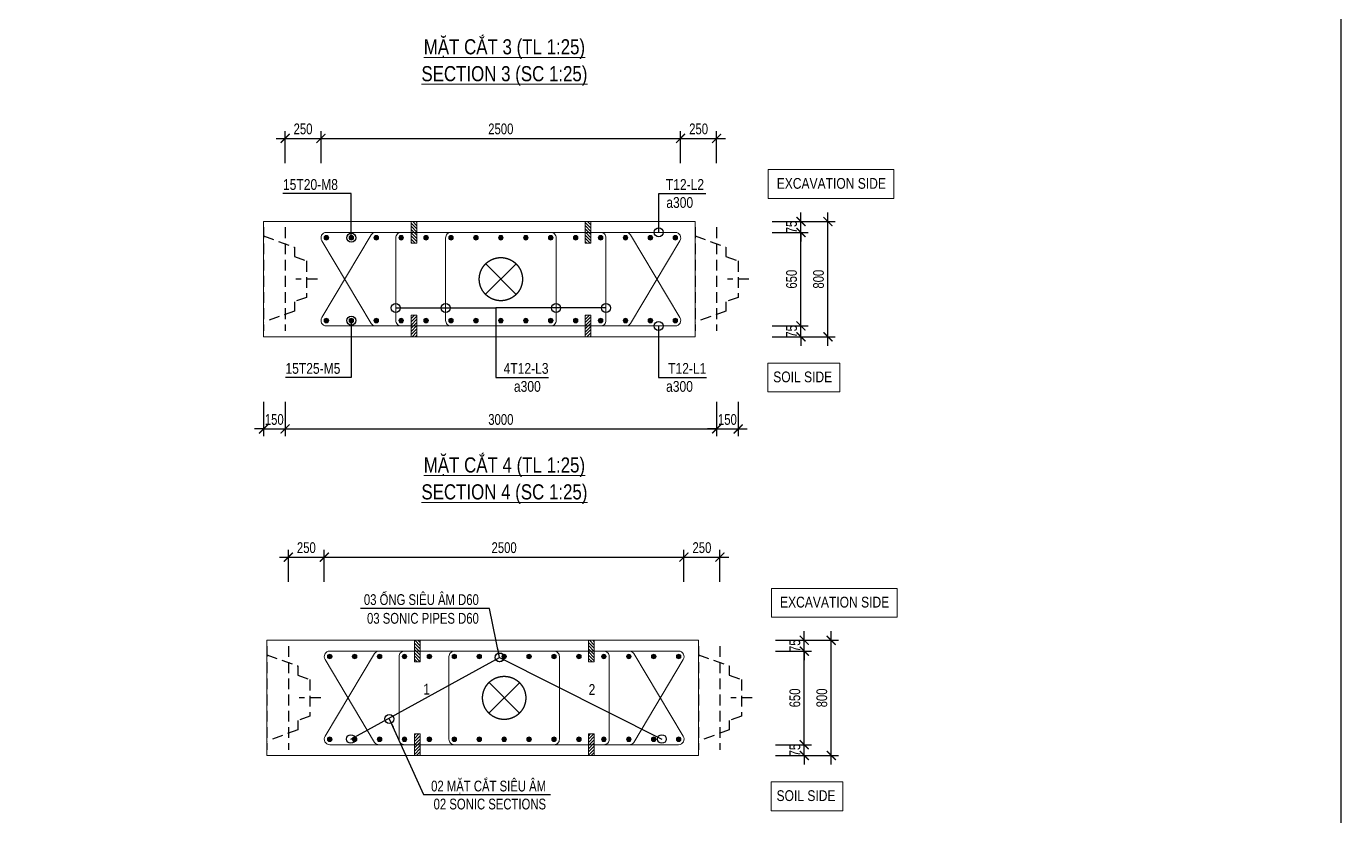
# Model space of a CAD drawing. Header units: millimetres. Extents: x 2746337 to 7547699, y -363432 to 15720.
# Drawn here: x 2907651 to 2944197, y -245520 to -223588 of the extents above; entities that cross this region are included whole.
import ezdxf
from ezdxf.enums import TextEntityAlignment as Align

# ---------------------------------------------------------------- set-up
doc = ezdxf.new("R2010")
doc.units = ezdxf.units.MM
doc.header["$LTSCALE"] = 1200
doc.header["$PDMODE"] = 3
doc.linetypes.add('CENTER', pattern=[2, 1.25, -0.25, 0.25, -0.25])
doc.linetypes.add('HIDDEN', pattern=[0.375, 0.25, -0.125])
for name, color, linetype, lineweight in [('5', 5, 'Continuous', 13), ('BOUND', 3, 'Continuous', 20), ('CWS', 8, 'HIDDEN', 9), ('ENOTE', 2, 'Continuous', 15), ('GRID', 74, 'CENTER', 15), ('K-THUOC', 1, 'Continuous', 18), ('LEADER', 8, 'Continuous', 9), ('MCT', 6, 'Continuous', 20), ('PIPE60', 1, 'Continuous', 25), ('TEXTEN', 3, 'Continuous', 13), ('TEXTMA', 2, 'Continuous', 13), ('TEXTVN', 2, 'Continuous', 20), ('TIE', 4, 'Continuous', 13)]:
    doc.layers.add(name, color=color, linetype=linetype, lineweight=lineweight)
for name, color, linetype in [('CDC.04.HIDDEN', 8, 'HIDDEN'), ('MCSA', 5, 'HIDDEN'), ('MIE', 5, 'HIDDEN')]:
    doc.layers.add(name, color=color, linetype=linetype)
doc.styles.add('DB_Arial', font='arial.ttf', dxfattribs={"width": 0.8})
doc.styles.add('SMTEXT', font='arial.ttf', dxfattribs={"width": 0.75})
doc.dimstyles.new('BSV25', dxfattribs={"dimtxt": 300, "dimasz": 250, "dimexe": 200, "dimexo": 0, "dimgap": 108, "dimtad": 1, "dimdec": 0, "dimlfac": 0.25, "dimdsep": 46, "dimtxsty": 'SMTEXT', "dimblk": 'ARCHTICK', "dimcen": 100, "dimdle": 250, "dimclrd": 256, "dimclre": 256, "dimclrt": 2, "dimadec": 0, "dimazin": 0, "dimtfac": 1, "dimtdec": 0, "dimtix": 1, "dimtmove": 2, "dimatfit": 3, "dimfxl": 800, "dimfxlon": 1, "dimtolj": 1, "dimtzin": 0, "dimarcsym": 0})

# ---------------------------------------------------------------- blocks, each defined once
blk = doc.blocks.new('_ArchTick')
at = {"color": 0, "linetype": 'ByBlock', "const_width": 0.15}
blk.add_lwpolyline([(-0.5, -0.5), (0.5, 0.5)], dxfattribs=at)
blk = doc.blocks.new('*D1366')
at = {"layer": 'Defpoints', "color": 0, "transparency": 16777216}
for p in [(2928532, -240647), (2930032, -240647), (2928532, -243847)]:
    blk.add_point(p, dxfattribs=at)
at = {"layer": 'K-THUOC', "lineweight": -2, "transparency": 16777216}
for p, q in [((2930032, -244097), (2930032, -240397)), ((2929232, -240647), (2930232, -240647)), ((2929232, -243847), (2930232, -243847))]:
    blk.add_line(p, q, dxfattribs=at)
at = {"layer": 'K-THUOC', "lineweight": -2, "transparency": 16777216, "xscale": 250, "yscale": 250, "zscale": 250}
for p, rotation in [((2930032, -240647), 90), ((2930032, -243847), 270)]:
    blk.add_blockref('_ArchTick', p, dxfattribs=dict(at, rotation=rotation))
at = {"layer": 'K-THUOC', "color": 2, "transparency": 16777216, "insert": (2929771, -242247), "char_height": 300, "attachment_point": 5, "rotation": 90, "style": 'SMTEXT'}
blk.add_mtext('\\A1;800', dxfattribs=at)
blk = doc.blocks.new('*D1367')
at = {"layer": 'Defpoints', "color": 0, "transparency": 16777216}
for p in [(2928532, -243547), (2929282, -243547), (2928174, -243847)]:
    blk.add_point(p, dxfattribs=at)
at = {"layer": 'K-THUOC', "lineweight": -2, "transparency": 16777216}
for p, q in [((2929282, -243547), (2929282, -243297)), ((2928532, -243547), (2929482, -243547)), ((2929282, -243847), (2929282, -243547)), ((2928482, -243847), (2929482, -243847)), ((2929282, -243847), (2929282, -244097))]:
    blk.add_line(p, q, dxfattribs=at)
at = {"layer": 'K-THUOC', "lineweight": -2, "transparency": 16777216, "xscale": 250, "yscale": 250, "zscale": 250}
for p, rotation in [((2929282, -243547), 270), ((2929282, -243847), 90)]:
    blk.add_blockref('_ArchTick', p, dxfattribs=dict(at, rotation=rotation))
at = {"layer": 'K-THUOC', "color": 2, "transparency": 16777216, "insert": (2929021, -243697), "char_height": 300, "attachment_point": 5, "rotation": 90, "style": 'SMTEXT'}
blk.add_mtext('\\A1;75', dxfattribs=at)
blk = doc.blocks.new('*D1368')
at = {"layer": 'Defpoints', "color": 0, "transparency": 16777216}
for p in [(2928174, -240947), (2929282, -240947), (2928174, -243547)]:
    blk.add_point(p, dxfattribs=at)
at = {"layer": 'K-THUOC', "lineweight": -2, "transparency": 16777216}
for p, q in [((2929282, -243797), (2929282, -240697)), ((2928482, -240947), (2929482, -240947)), ((2928482, -243547), (2929482, -243547))]:
    blk.add_line(p, q, dxfattribs=at)
at = {"layer": 'K-THUOC', "lineweight": -2, "transparency": 16777216, "xscale": 250, "yscale": 250, "zscale": 250}
for p, rotation in [((2929282, -240947), 90), ((2929282, -243547), 270)]:
    blk.add_blockref('_ArchTick', p, dxfattribs=dict(at, rotation=rotation))
at = {"layer": 'K-THUOC', "color": 2, "transparency": 16777216, "insert": (2929021, -242247), "char_height": 300, "attachment_point": 5, "rotation": 90, "style": 'SMTEXT'}
blk.add_mtext('\\A1;650', dxfattribs=at)
blk = doc.blocks.new('*D1369')
at = {"layer": 'Defpoints', "color": 0, "transparency": 16777216}
for p in [(2928174, -240647), (2929282, -240647), (2928174, -240947)]:
    blk.add_point(p, dxfattribs=at)
at = {"layer": 'K-THUOC', "lineweight": -2, "transparency": 16777216}
for p, q in [((2929282, -240647), (2929282, -240397)), ((2928482, -240647), (2929482, -240647)), ((2929282, -240947), (2929282, -240647)), ((2928482, -240947), (2929482, -240947)), ((2929282, -240947), (2929282, -241197))]:
    blk.add_line(p, q, dxfattribs=at)
at = {"layer": 'K-THUOC', "lineweight": -2, "transparency": 16777216, "xscale": 250, "yscale": 250, "zscale": 250}
for p, rotation in [((2929282, -240647), 270), ((2929282, -240947), 90)]:
    blk.add_blockref('_ArchTick', p, dxfattribs=dict(at, rotation=rotation))
at = {"layer": 'K-THUOC', "color": 2, "transparency": 16777216, "insert": (2929021, -240797), "char_height": 300, "attachment_point": 5, "rotation": 90, "style": 'SMTEXT'}
blk.add_mtext('\\A1;75', dxfattribs=at)
blk = doc.blocks.new('*D1378')
at = {"layer": 'Defpoints', "color": 0, "transparency": 16777216}
for p in [(2928440, -229013), (2929940, -229013), (2928440, -232213)]:
    blk.add_point(p, dxfattribs=at)
at = {"layer": 'K-THUOC', "lineweight": -2, "transparency": 16777216}
for p, q in [((2929940, -232463), (2929940, -228763)), ((2929140, -229013), (2930140, -229013)), ((2929140, -232213), (2930140, -232213))]:
    blk.add_line(p, q, dxfattribs=at)
at = {"layer": 'K-THUOC', "lineweight": -2, "transparency": 16777216, "xscale": 250, "yscale": 250, "zscale": 250}
for p, rotation in [((2929940, -229013), 90), ((2929940, -232213), 270)]:
    blk.add_blockref('_ArchTick', p, dxfattribs=dict(at, rotation=rotation))
at = {"layer": 'K-THUOC', "color": 2, "transparency": 16777216, "insert": (2929679, -230613), "char_height": 300, "attachment_point": 5, "rotation": 90, "style": 'SMTEXT'}
blk.add_mtext('\\A1;800', dxfattribs=at)
blk = doc.blocks.new('*D1379')
at = {"layer": 'Defpoints', "color": 0, "transparency": 16777216}
for p in [(2928440, -231913), (2929190, -231913), (2928082, -232213)]:
    blk.add_point(p, dxfattribs=at)
at = {"layer": 'K-THUOC', "lineweight": -2, "transparency": 16777216}
for p, q in [((2929190, -231913), (2929190, -231663)), ((2928440, -231913), (2929390, -231913)), ((2929190, -232213), (2929190, -231913)), ((2928390, -232213), (2929390, -232213)), ((2929190, -232213), (2929190, -232463))]:
    blk.add_line(p, q, dxfattribs=at)
at = {"layer": 'K-THUOC', "lineweight": -2, "transparency": 16777216, "xscale": 250, "yscale": 250, "zscale": 250}
for p, rotation in [((2929190, -231913), 270), ((2929190, -232213), 90)]:
    blk.add_blockref('_ArchTick', p, dxfattribs=dict(at, rotation=rotation))
at = {"layer": 'K-THUOC', "color": 2, "transparency": 16777216, "insert": (2928929, -232063), "char_height": 300, "attachment_point": 5, "rotation": 90, "style": 'SMTEXT'}
blk.add_mtext('\\A1;75', dxfattribs=at)
blk = doc.blocks.new('*D1380')
at = {"layer": 'Defpoints', "color": 0, "transparency": 16777216}
for p in [(2928082, -229313), (2929190, -229313), (2928082, -231913)]:
    blk.add_point(p, dxfattribs=at)
at = {"layer": 'K-THUOC', "lineweight": -2, "transparency": 16777216}
for p, q in [((2929190, -232163), (2929190, -229063)), ((2928390, -229313), (2929390, -229313)), ((2928390, -231913), (2929390, -231913))]:
    blk.add_line(p, q, dxfattribs=at)
at = {"layer": 'K-THUOC', "lineweight": -2, "transparency": 16777216, "xscale": 250, "yscale": 250, "zscale": 250}
for p, rotation in [((2929190, -229313), 90), ((2929190, -231913), 270)]:
    blk.add_blockref('_ArchTick', p, dxfattribs=dict(at, rotation=rotation))
at = {"layer": 'K-THUOC', "color": 2, "transparency": 16777216, "insert": (2928929, -230613), "char_height": 300, "attachment_point": 5, "rotation": 90, "style": 'SMTEXT'}
blk.add_mtext('\\A1;650', dxfattribs=at)
blk = doc.blocks.new('*D1381')
at = {"layer": 'Defpoints', "color": 0, "transparency": 16777216}
for p in [(2928082, -229013), (2929190, -229013), (2928082, -229313)]:
    blk.add_point(p, dxfattribs=at)
at = {"layer": 'K-THUOC', "lineweight": -2, "transparency": 16777216}
for p, q in [((2929190, -229013), (2929190, -228763)), ((2928390, -229013), (2929390, -229013)), ((2929190, -229313), (2929190, -229013)), ((2928390, -229313), (2929390, -229313)), ((2929190, -229313), (2929190, -229563))]:
    blk.add_line(p, q, dxfattribs=at)
at = {"layer": 'K-THUOC', "lineweight": -2, "transparency": 16777216, "xscale": 250, "yscale": 250, "zscale": 250}
for p, rotation in [((2929190, -229013), 270), ((2929190, -229313), 90)]:
    blk.add_blockref('_ArchTick', p, dxfattribs=dict(at, rotation=rotation))
at = {"layer": 'K-THUOC', "color": 2, "transparency": 16777216, "insert": (2928929, -229163), "char_height": 300, "attachment_point": 5, "rotation": 90, "style": 'SMTEXT'}
blk.add_mtext('\\A1;75', dxfattribs=at)
blk = doc.blocks.new('cws800')
at = {"layer": 'CDC.04.HIDDEN'}
for p, q in [((-600, 1440), (-600, -1440)), ((0, 1440), (0, -1440))]:
    blk.add_line(p, q, dxfattribs=at)
for points in [[(0, 1200), (-860, 888), (-860, 627), (-1200, 507), (-1200, -507), (-860, -627), (-860, -888), (0, -1200)], [(-1500, 0), (-900, 0)]]:
    blk.add_lwpolyline(points, dxfattribs=at)
blk = doc.blocks.new('*D1422')
at = {"layer": 'Defpoints', "color": 0, "transparency": 16777216}
for p in [(2914245, -234025), (2914845, -234025), (2914845, -234775)]:
    blk.add_point(p, dxfattribs=at)
at = {"layer": 'K-THUOC', "lineweight": -2, "transparency": 16777216}
for p, q in [((2914245, -234025), (2914245, -234975)), ((2914845, -234025), (2914845, -234975)), ((2914245, -234775), (2913995, -234775)), ((2914245, -234775), (2914845, -234775)), ((2914845, -234775), (2915095, -234775))]:
    blk.add_line(p, q, dxfattribs=at)
at = {"layer": 'K-THUOC', "lineweight": -2, "transparency": 16777216, "xscale": 250, "yscale": 250, "zscale": 250}
blk.add_blockref('_ArchTick', (2914245, -234775), dxfattribs=at)
at = {"layer": 'K-THUOC', "lineweight": -2, "transparency": 16777216, "xscale": 250, "yscale": 250, "zscale": 250, "rotation": 180}
blk.add_blockref('_ArchTick', (2914845, -234775), dxfattribs=at)
at = {"layer": 'K-THUOC', "color": 2, "transparency": 16777216, "insert": (2914545, -234513), "char_height": 300, "attachment_point": 5, "style": 'SMTEXT'}
blk.add_mtext('\\A1;150', dxfattribs=at)
blk = doc.blocks.new('*D1423')
at = {"layer": 'Defpoints', "color": 0, "transparency": 16777216}
for p in [(2926845, -234025), (2927445, -234025), (2927445, -234775)]:
    blk.add_point(p, dxfattribs=at)
at = {"layer": 'K-THUOC', "lineweight": -2, "transparency": 16777216}
for p, q in [((2926845, -234025), (2926845, -234975)), ((2927445, -234025), (2927445, -234975)), ((2926845, -234775), (2926595, -234775)), ((2926845, -234775), (2927445, -234775)), ((2927445, -234775), (2927695, -234775))]:
    blk.add_line(p, q, dxfattribs=at)
at = {"layer": 'K-THUOC', "lineweight": -2, "transparency": 16777216, "xscale": 250, "yscale": 250, "zscale": 250}
blk.add_blockref('_ArchTick', (2926845, -234775), dxfattribs=at)
at = {"layer": 'K-THUOC', "lineweight": -2, "transparency": 16777216, "xscale": 250, "yscale": 250, "zscale": 250, "rotation": 180}
blk.add_blockref('_ArchTick', (2927445, -234775), dxfattribs=at)
at = {"layer": 'K-THUOC', "color": 2, "transparency": 16777216, "insert": (2927145, -234513), "char_height": 300, "attachment_point": 5, "style": 'SMTEXT'}
blk.add_mtext('\\A1;150', dxfattribs=at)
blk = doc.blocks.new('*D1424')
at = {"layer": 'Defpoints', "color": 0, "transparency": 16777216}
for p in [(2915845, -226701), (2914845, -227392), (2915845, -227392)]:
    blk.add_point(p, dxfattribs=at)
at = {"layer": 'K-THUOC', "lineweight": -2, "transparency": 16777216}
for p, q in [((2914845, -227392), (2914845, -226501)), ((2915845, -227392), (2915845, -226501)), ((2914595, -226701), (2916095, -226701))]:
    blk.add_line(p, q, dxfattribs=at)
at = {"layer": 'K-THUOC', "lineweight": -2, "transparency": 16777216, "xscale": 250, "yscale": 250, "zscale": 250, "rotation": 180}
blk.add_blockref('_ArchTick', (2914845, -226701), dxfattribs=at)
at = {"layer": 'K-THUOC', "lineweight": -2, "transparency": 16777216, "xscale": 250, "yscale": 250, "zscale": 250}
blk.add_blockref('_ArchTick', (2915845, -226701), dxfattribs=at)
at = {"layer": 'K-THUOC', "color": 2, "transparency": 16777216, "insert": (2915345, -226440), "char_height": 300, "attachment_point": 5, "style": 'SMTEXT'}
blk.add_mtext('\\A1;250', dxfattribs=at)
blk = doc.blocks.new('*D1425')
at = {"layer": 'Defpoints', "color": 0, "transparency": 16777216}
for p in [(2925843, -226701), (2915845, -227392), (2925843, -227392)]:
    blk.add_point(p, dxfattribs=at)
at = {"layer": 'K-THUOC', "lineweight": -2, "transparency": 16777216}
for p, q in [((2915845, -227392), (2915845, -226501)), ((2925843, -227392), (2925843, -226501)), ((2915595, -226701), (2926093, -226701))]:
    blk.add_line(p, q, dxfattribs=at)
at = {"layer": 'K-THUOC', "lineweight": -2, "transparency": 16777216, "xscale": 250, "yscale": 250, "zscale": 250, "rotation": 180}
blk.add_blockref('_ArchTick', (2915845, -226701), dxfattribs=at)
at = {"layer": 'K-THUOC', "lineweight": -2, "transparency": 16777216, "xscale": 250, "yscale": 250, "zscale": 250}
blk.add_blockref('_ArchTick', (2925843, -226701), dxfattribs=at)
at = {"layer": 'K-THUOC', "color": 2, "transparency": 16777216, "insert": (2920844, -226440), "char_height": 300, "attachment_point": 5, "style": 'SMTEXT'}
blk.add_mtext('\\A1;2500', dxfattribs=at)
blk = doc.blocks.new('*D1426')
at = {"layer": 'Defpoints', "color": 0, "transparency": 16777216}
for p in [(2914845, -234025), (2926845, -234025), (2926845, -234775)]:
    blk.add_point(p, dxfattribs=at)
at = {"layer": 'K-THUOC', "lineweight": -2, "transparency": 16777216}
for p, q in [((2914845, -234025), (2914845, -234975)), ((2926845, -234025), (2926845, -234975)), ((2914595, -234775), (2927095, -234775))]:
    blk.add_line(p, q, dxfattribs=at)
at = {"layer": 'K-THUOC', "lineweight": -2, "transparency": 16777216, "xscale": 250, "yscale": 250, "zscale": 250, "rotation": 180}
blk.add_blockref('_ArchTick', (2914845, -234775), dxfattribs=at)
at = {"layer": 'K-THUOC', "lineweight": -2, "transparency": 16777216, "xscale": 250, "yscale": 250, "zscale": 250}
blk.add_blockref('_ArchTick', (2926845, -234775), dxfattribs=at)
at = {"layer": 'K-THUOC', "color": 2, "transparency": 16777216, "insert": (2920845, -234513), "char_height": 300, "attachment_point": 5, "style": 'SMTEXT'}
blk.add_mtext('\\A1;3000', dxfattribs=at)
blk = doc.blocks.new('*D1427')
at = {"layer": 'Defpoints', "color": 0, "transparency": 16777216}
for p in [(2926845, -226701), (2925843, -227392), (2926845, -227392)]:
    blk.add_point(p, dxfattribs=at)
at = {"layer": 'K-THUOC', "lineweight": -2, "transparency": 16777216}
for p, q in [((2925843, -227392), (2925843, -226501)), ((2926845, -227392), (2926845, -226501)), ((2925593, -226701), (2927095, -226701))]:
    blk.add_line(p, q, dxfattribs=at)
at = {"layer": 'K-THUOC', "lineweight": -2, "transparency": 16777216, "xscale": 250, "yscale": 250, "zscale": 250, "rotation": 180}
blk.add_blockref('_ArchTick', (2925843, -226701), dxfattribs=at)
at = {"layer": 'K-THUOC', "lineweight": -2, "transparency": 16777216, "xscale": 250, "yscale": 250, "zscale": 250}
blk.add_blockref('_ArchTick', (2926845, -226701), dxfattribs=at)
at = {"layer": 'K-THUOC', "color": 2, "transparency": 16777216, "insert": (2926344, -226440), "char_height": 300, "attachment_point": 5, "style": 'SMTEXT'}
blk.add_mtext('\\A1;250', dxfattribs=at)
blk = doc.blocks.new('mct1')
at = {"lineweight": 9}
h = blk.add_hatch(color=256, dxfattribs=at)
h.dxf.hatch_style = 1
h.paths.add_polyline_path([(-16, 0, 1), (16, 0, 1)])
blk.add_circle((0, 0), 16, dxfattribs=at)
blk = doc.blocks.new('tremie')
at = {"layer": 'MIE', "color": 74, "ltscale": 1000}
for p, q in [((424, -424), (-424, 424)), ((424, 424), (-424, -424))]:
    blk.add_line(p, q, dxfattribs=at)
at = {"layer": 'MIE', "ltscale": 500}
blk.add_circle((0, 0), 600, dxfattribs=at)
blk = doc.blocks.new('sp')
at = {"layer": '5', "lineweight": 20}
h = blk.add_hatch(dxfattribs=at)
h.set_pattern_fill('ANSI31', color=256, scale=500)
h.set_pattern_definition([(45, (0, 0), (-44.194, 44.194), [])])
h.paths.add_polyline_path([(80, 300), (-80, 300), (-80, -300), (80, -300)])
blk.add_lwpolyline([(-80, -300), (80, -300), (80, 300), (-80, 300)], close=True, dxfattribs=at)
blk = doc.blocks.new('*D1430')
at = {"layer": 'Defpoints', "color": 0, "transparency": 16777216}
for p in [(2915937, -238335), (2914937, -239026), (2915937, -239026)]:
    blk.add_point(p, dxfattribs=at)
at = {"layer": 'K-THUOC', "lineweight": -2, "transparency": 16777216}
for p, q in [((2914937, -239026), (2914937, -238135)), ((2915937, -239026), (2915937, -238135)), ((2914687, -238335), (2916187, -238335))]:
    blk.add_line(p, q, dxfattribs=at)
at = {"layer": 'K-THUOC', "lineweight": -2, "transparency": 16777216, "xscale": 250, "yscale": 250, "zscale": 250, "rotation": 180}
blk.add_blockref('_ArchTick', (2914937, -238335), dxfattribs=at)
at = {"layer": 'K-THUOC', "lineweight": -2, "transparency": 16777216, "xscale": 250, "yscale": 250, "zscale": 250}
blk.add_blockref('_ArchTick', (2915937, -238335), dxfattribs=at)
at = {"layer": 'K-THUOC', "color": 2, "transparency": 16777216, "insert": (2915437, -238074), "char_height": 300, "attachment_point": 5, "style": 'SMTEXT'}
blk.add_mtext('\\A1;250', dxfattribs=at)
blk = doc.blocks.new('*D1431')
at = {"layer": 'Defpoints', "color": 0, "transparency": 16777216}
for p in [(2925935, -238335), (2915937, -239026), (2925935, -239026)]:
    blk.add_point(p, dxfattribs=at)
at = {"layer": 'K-THUOC', "lineweight": -2, "transparency": 16777216}
for p, q in [((2915937, -239026), (2915937, -238135)), ((2925935, -239026), (2925935, -238135)), ((2915687, -238335), (2926185, -238335))]:
    blk.add_line(p, q, dxfattribs=at)
at = {"layer": 'K-THUOC', "lineweight": -2, "transparency": 16777216, "xscale": 250, "yscale": 250, "zscale": 250, "rotation": 180}
blk.add_blockref('_ArchTick', (2915937, -238335), dxfattribs=at)
at = {"layer": 'K-THUOC', "lineweight": -2, "transparency": 16777216, "xscale": 250, "yscale": 250, "zscale": 250}
blk.add_blockref('_ArchTick', (2925935, -238335), dxfattribs=at)
at = {"layer": 'K-THUOC', "color": 2, "transparency": 16777216, "insert": (2920936, -238074), "char_height": 300, "attachment_point": 5, "style": 'SMTEXT'}
blk.add_mtext('\\A1;2500', dxfattribs=at)
blk = doc.blocks.new('*D1433')
at = {"layer": 'Defpoints', "color": 0, "transparency": 16777216}
for p in [(2926937, -238335), (2925935, -239026), (2926937, -239026)]:
    blk.add_point(p, dxfattribs=at)
at = {"layer": 'K-THUOC', "lineweight": -2, "transparency": 16777216}
for p, q in [((2925935, -239026), (2925935, -238135)), ((2926937, -239026), (2926937, -238135)), ((2925685, -238335), (2927187, -238335))]:
    blk.add_line(p, q, dxfattribs=at)
at = {"layer": 'K-THUOC', "lineweight": -2, "transparency": 16777216, "xscale": 250, "yscale": 250, "zscale": 250, "rotation": 180}
blk.add_blockref('_ArchTick', (2925935, -238335), dxfattribs=at)
at = {"layer": 'K-THUOC', "lineweight": -2, "transparency": 16777216, "xscale": 250, "yscale": 250, "zscale": 250}
blk.add_blockref('_ArchTick', (2926937, -238335), dxfattribs=at)
at = {"layer": 'K-THUOC', "color": 2, "transparency": 16777216, "insert": (2926436, -238074), "char_height": 300, "attachment_point": 5, "style": 'SMTEXT'}
blk.add_mtext('\\A1;250', dxfattribs=at)

msp = doc.modelspace()

# ---------------------------------------------------------------- linework, layer by layer
msp.add_lwpolyline([(2850680.1, -185266.4), (2944197.4, -185266.4), (2944197.4, -262418.8), (2850680.1, -262418.8)], close=True)
at = {"layer": 'BOUND'}
for points in [[(2914244.7, -232212.8), (2926244.7, -232212.8), (2926244.7, -229012.8), (2914244.7, -229012.8)], [(2914336.7, -243847), (2926336.7, -243847), (2926336.7, -240647), (2914336.7, -240647)]]:
    msp.add_lwpolyline(points, close=True, dxfattribs=at)
at = {"layer": 'ENOTE'}
for points in [[(2928276.7, -227570.3), (2931776.7, -227570.3), (2931776.7, -228370.3), (2928276.7, -228370.3)], [(2928266.1, -232946.9), (2930266.1, -232946.9), (2930266.1, -233746.9), (2928266.1, -233746.9)], [(2928368.7, -239204.4), (2931868.7, -239204.4), (2931868.7, -240004.4), (2928368.7, -240004.4)], [(2928358.1, -244581), (2930358.1, -244581), (2930358.1, -245381), (2928358.1, -245381)]]:
    msp.add_lwpolyline(points, close=True, dxfattribs=at)
at = {"layer": 'MCSA', "color": 5, "ltscale": 1000}
msp.add_lwpolyline([(2916671.9, -243389.1), (2920811.4, -241120.6), (2925325.2, -243389.1)], dxfattribs=at)
at = {"layer": 'PIPE60'}
for centre in [(2920811.4, -241120.6), (2916671.9, -243389.1), (2925325.2, -243389.1)]:
    msp.add_circle(centre, 120, dxfattribs=at)
at = {"layer": 'TIE', "lineweight": 20}
for points in [[(2917366.5, -229312.8, 0.244599), (2917243.6, -229376.7), (2915871.9, -231676.7, 0.6069433), (2915994.7, -231912.8), (2925697.2, -231912.8, 0.6069433), (2925820.1, -231676.7), (2924448.3, -229376.7, 0.244599), (2924325.5, -229312.8)], [(2924325.5, -231912.8, 0.244599), (2924448.3, -231848.9), (2925820.1, -229548.9, 0.6069433), (2925697.2, -229312.8), (2915994.7, -229312.8, 0.6069433), (2915871.9, -229548.9), (2917243.6, -231848.9, 0.244599), (2917366.5, -231912.8)], [(2917458.5, -240947, 0.244599), (2917335.6, -241010.9), (2915963.9, -243310.9, 0.6069433), (2916086.7, -243547), (2925789.2, -243547, 0.6069433), (2925912.1, -243310.9), (2924540.3, -241010.9, 0.244599), (2924417.5, -240947)], [(2924417.5, -243547, 0.244599), (2924540.3, -243483), (2925912.1, -241183, 0.6069433), (2925789.2, -240947), (2916086.7, -240947, 0.6069433), (2915963.9, -241183), (2917335.6, -243483, 0.244599), (2917458.5, -243547)]]:
    msp.add_lwpolyline(points, format="xyb", dxfattribs=at)
at = {"layer": 'TIE'}
for points in [[(2918523.8, -231912.8), (2918073.8, -231912.8, -0.4142136), (2917923.8, -231762.8), (2917923.8, -229462.8, -0.4142136), (2918073.8, -229312.8), (2918523.8, -229312.8)], [(2919909.9, -231912.8), (2919459.9, -231912.8, -0.4142136), (2919309.9, -231762.8), (2919309.9, -229462.8, -0.4142136), (2919459.9, -229312.8), (2919909.9, -229312.8)], [(2921782, -231912.8), (2922232, -231912.8, 0.4142136), (2922382, -231762.8), (2922382, -229462.8, 0.4142136), (2922232, -229312.8), (2921782, -229312.8)], [(2923168.1, -231912.8), (2923618.1, -231912.8, 0.4142136), (2923768.1, -231762.8), (2923768.1, -229462.8, 0.4142136), (2923618.1, -229312.8), (2923168.1, -229312.8)], [(2918615.8, -243547), (2918165.8, -243547, -0.4142136), (2918015.8, -243397), (2918015.8, -241097, -0.4142136), (2918165.8, -240947), (2918615.8, -240947)], [(2920001.9, -243547), (2919551.9, -243547, -0.4142136), (2919401.9, -243397), (2919401.9, -241097, -0.4142136), (2919551.9, -240947), (2920001.9, -240947)], [(2921874, -243547), (2922324, -243547, 0.4142136), (2922474, -243397), (2922474, -241097, 0.4142136), (2922324, -240947), (2921874, -240947)], [(2923260.1, -243547), (2923710.1, -243547, 0.4142136), (2923860.1, -243397), (2923860.1, -241097, 0.4142136), (2923710.1, -240947), (2923260.1, -240947)]]:
    msp.add_lwpolyline(points, format="xyb", dxfattribs=at)

# ---------------------------------------------------------------- block references
at = {"layer": 'CWS', "xscale": -1}
for p in [(2914244.7, -230612.8), (2926244.7, -230612.8), (2914336.7, -242247), (2926336.7, -242247)]:
    msp.add_blockref('cws800', p, dxfattribs=at)
at = {"layer": 'ENOTE', "xscale": -1}
for p in [(2918430, -229312.8), (2923270.4, -229312.8), (2918522, -240947), (2923362.4, -240947)]:
    msp.add_blockref('sp', p, dxfattribs=at)
at = {"layer": 'ENOTE', "rotation": 180}
for p in [(2918430, -231912.8), (2923270.4, -231912.8), (2918522, -243547), (2923362.4, -243547)]:
    msp.add_blockref('sp', p, dxfattribs=at)
at = {"layer": 'GRID', "rotation": 269.672406155841}
for p in [(2920846, -230612.8), (2920938, -242247)]:
    msp.add_blockref('tremie', p, dxfattribs=at)
at = {"layer": 'MCT', "xscale": -4, "yscale": 4, "zscale": 4, "rotation": 180}
for p in [(2915994.7, -229462.8), (2916687.7, -229462.8), (2917380.8, -229462.8), (2918073.8, -229462.8), (2918766.9, -229462.8), (2919459.9, -229462.8), (2920152.9, -229462.8), (2920846, -229462.8), (2921539, -229462.8), (2922232, -229462.8), (2922925.1, -229462.8), (2923618.1, -229462.8), (2924311.2, -229462.8), (2925004.2, -229462.8), (2925697.2, -229462.8), (2916086.7, -241097), (2916779.7, -241097), (2917472.8, -241097), (2918165.8, -241097), (2918858.9, -241097), (2919551.9, -241097), (2920244.9, -241097), (2920938, -241097), (2921631, -241097), (2922324, -241097), (2923017.1, -241097), (2923710.1, -241097), (2924403.2, -241097), (2925096.2, -241097), (2925789.2, -241097)]:
    msp.add_blockref('mct1', p, dxfattribs=at)
at = {"layer": 'MCT', "xscale": 4, "yscale": 4, "zscale": 4}
for p in [(2915994.7, -231762.8), (2916687.7, -231762.8), (2917380.8, -231762.8), (2918073.8, -231762.8), (2918766.9, -231762.8), (2919459.9, -231762.8), (2920152.9, -231762.8), (2920846, -231762.8), (2921539, -231762.8), (2922232, -231762.8), (2922925.1, -231762.8), (2923618.1, -231762.8), (2924311.2, -231762.8), (2925004.2, -231762.8), (2925697.2, -231762.8), (2916086.7, -243397), (2916779.7, -243397), (2917472.8, -243397), (2918165.8, -243397), (2918858.9, -243397), (2919551.9, -243397), (2920244.9, -243397), (2920938, -243397), (2921631, -243397), (2922324, -243397), (2923017.1, -243397), (2923710.1, -243397), (2924403.2, -243397), (2925096.2, -243397), (2925789.2, -243397)]:
    msp.add_blockref('mct1', p, dxfattribs=at)

# ---------------------------------------------------------------- texts
at = {"layer": 'TEXTEN', "style": 'DB_Arial', "width": 0.8}
for s, p in [('T12-L2', (2926495.6, -228132.8)), ('4T12-L3', (2922171.4, -233242.8)), ('T12-L1', (2926559.8, -233242.8)), ('a300', (2921954.7, -233742.8))]:
    msp.add_text(s, height=300, dxfattribs=at).set_placement(p, align=Align.RIGHT)
for p in [(2925446, -228632.8), (2925439.8, -233742.8)]:
    msp.add_text('a300', height=300, dxfattribs=at).set_placement(p)
at = {"layer": 'TEXTMA', "style": 'DB_Arial', "width": 0.8}
for s, p in [('15T20-M8', (2914787.7, -228132.8)), ('15T25-M5', (2914856.5, -233242.8))]:
    msp.add_text(s, height=300, dxfattribs=at).set_placement(p)
at = {"layer": 'TEXTVN', "style": 'DB_Arial', "width": 0.8}
for s, p in [('%%UMẶT CẮT 3 (TL 1:25)', (2920944.7, -224155.9)), ('%%USECTION 3 (SC 1:25)', (2920944.7, -224955.9)), ('%%UMẶT CẮT 4 (TL 1:25)', (2920944.7, -235774.7)), ('%%USECTION 4 (SC 1:25)', (2920944.7, -236574.7))]:
    msp.add_text(s, height=420, rotation=360, dxfattribs=at).set_placement(p, align=Align.MIDDLE)
for p in [(2928515.9, -228102), (2928607.9, -239736.1)]:
    msp.add_text('EXCAVATION SIDE', height=300, dxfattribs=at).set_placement(p)
for p in [(2930058.3, -233478.5), (2930150.3, -245112.7)]:
    msp.add_text('SOIL SIDE', height=300, dxfattribs=at).set_placement(p, align=Align.RIGHT)
at = {"layer": 'TEXTVN', "lineweight": 20, "style": 'SMTEXT', "width": 0.75}
for s, p in [('03 ỐNG SIÊU ÂM D60', (2920233.7, -239666.3)), ('03 SONIC PIPES D60', (2920233.7, -240186.3)), ('02 MẶT CẮT SIÊU ÂM', (2922102.4, -244846.1)), ('02 SONIC SECTIONS', (2922102.4, -245346.1))]:
    msp.add_text(s, height=300, dxfattribs=at).set_placement(p, align=Align.RIGHT)
at = {"layer": 'TEXTVN', "style": 'DB_Arial', "width": 0.8}
for s, p in [('1', (2918781.8, -242153.7)), ('2', (2923379.2, -242164.2))]:
    msp.add_text(s, height=300, rotation=360, dxfattribs=at).set_placement(p, align=Align.CENTER)

# ---------------------------------------------------------------- dimensions: what is measured, and where the dimension line sits
at = {"layer": 'K-THUOC'}
for base, p1, p2, picture, middle in [((2915844.7, -226701.1), (2914844.7, -227392.1), (2915844.7, -227392.1), '*D1424', (2915344.7, -226439.9)), ((2925843.2, -226701.1), (2915844.7, -227392.1), (2925843.2, -227392.1), '*D1425', (2920844, -226439.9)), ((2926844.7, -226701.1), (2925843.2, -227392.1), (2926844.7, -227392.1), '*D1427', (2926344, -226439.9)), ((2914844.7, -234774.7), (2914244.7, -234024.7), (2914844.7, -234024.7), '*D1422', (2914544.7, -234513.5)), ((2926844.7, -234774.7), (2914844.7, -234024.7), (2926844.7, -234024.7), '*D1426', (2920844.7, -234513.4)), ((2927444.7, -234774.7), (2926844.7, -234024.7), (2927444.7, -234024.7), '*D1423', (2927144.7, -234513.5)), ((2915936.7, -238335.3), (2914936.7, -239026.3), (2915936.7, -239026.3), '*D1430', (2915436.7, -238074.1)), ((2925935.2, -238335.3), (2915936.7, -239026.3), (2925935.2, -239026.3), '*D1431', (2920936, -238074.1)), ((2926936.7, -238335.3), (2925935.2, -239026.3), (2926936.7, -239026.3), '*D1433', (2926436, -238074.1))]:
    dim = msp.add_linear_dim(base=base, p1=p1, p2=p2, dimstyle='BSV25', dxfattribs=at)
    dim.commit()
    dim.dimension.update_dxf_attribs({"geometry": picture, "text_midpoint": middle})
for base, p1, p2, picture, middle in [((2929190, -229012.8), (2928081.9, -229312.8), (2928081.9, -229012.8), '*D1381', (2928929.4, -229162.8)), ((2929940, -229012.8), (2928440, -232212.8), (2928440, -229012.8), '*D1378', (2929678.8, -230612.8)), ((2929190, -229312.8), (2928081.9, -231912.8), (2928081.9, -229312.8), '*D1380', (2928928.8, -230612.8)), ((2929190, -231912.8), (2928081.9, -232212.8), (2928440, -231912.8), '*D1379', (2928929.4, -232062.8)), ((2929282, -240647), (2928173.9, -240947), (2928173.9, -240647), '*D1369', (2929021.4, -240797)), ((2930032, -240647), (2928532, -243847), (2928532, -240647), '*D1366', (2929770.8, -242247)), ((2929282, -240947), (2928173.9, -243547), (2928173.9, -240947), '*D1368', (2929020.8, -242247)), ((2929282, -243547), (2928173.9, -243847), (2928532, -243547), '*D1367', (2929021.4, -243697))]:
    dim = msp.add_linear_dim(base=base, p1=p1, p2=p2, angle=90, dimstyle='BSV25', dxfattribs=at)
    dim.commit()
    dim.dimension.update_dxf_attribs({"geometry": picture, "text_midpoint": middle})

# ---------------------------------------------------------------- leaders
at = {"layer": 'LEADER'}
for points in [[(2916687.7, -229462.8), (2916687.7, -228232.8), (2914787.7, -228232.8)], [(2925236, -229312.8), (2925236, -228232.8), (2926545.4, -228232.8)], [(2917923.8, -231412.8), (2920703, -231412.8), (2920703, -233342.8), (2922171.7, -233342.8)], [(2919309.9, -231412.8), (2920703, -231412.8), (2920703, -233342.8), (2922171.7, -233342.8)], [(2922382, -231412.8), (2920703, -231412.8), (2920703, -233342.8), (2922171.7, -233342.8)], [(2923768.1, -231412.8), (2920703, -231412.8), (2920703, -233342.8), (2922171.7, -233342.8)], [(2916687.7, -231762.8), (2916687.7, -233342.8), (2914856.5, -233342.8)], [(2925229.8, -231912.8), (2925229.8, -233342.8), (2926559.8, -233342.8)], [(2920811.4, -241120.6), (2920531.9, -239766.3), (2916947.4, -239766.3)], [(2917744, -242832.9), (2918693.5, -244933.7), (2922221.6, -244933.7)]]:
    msp.add_leader(points, dimstyle='BSV25', override={"dimldrblk": 'Origin'}, dxfattribs=at)

doc.saveas('drawing.dxf')
